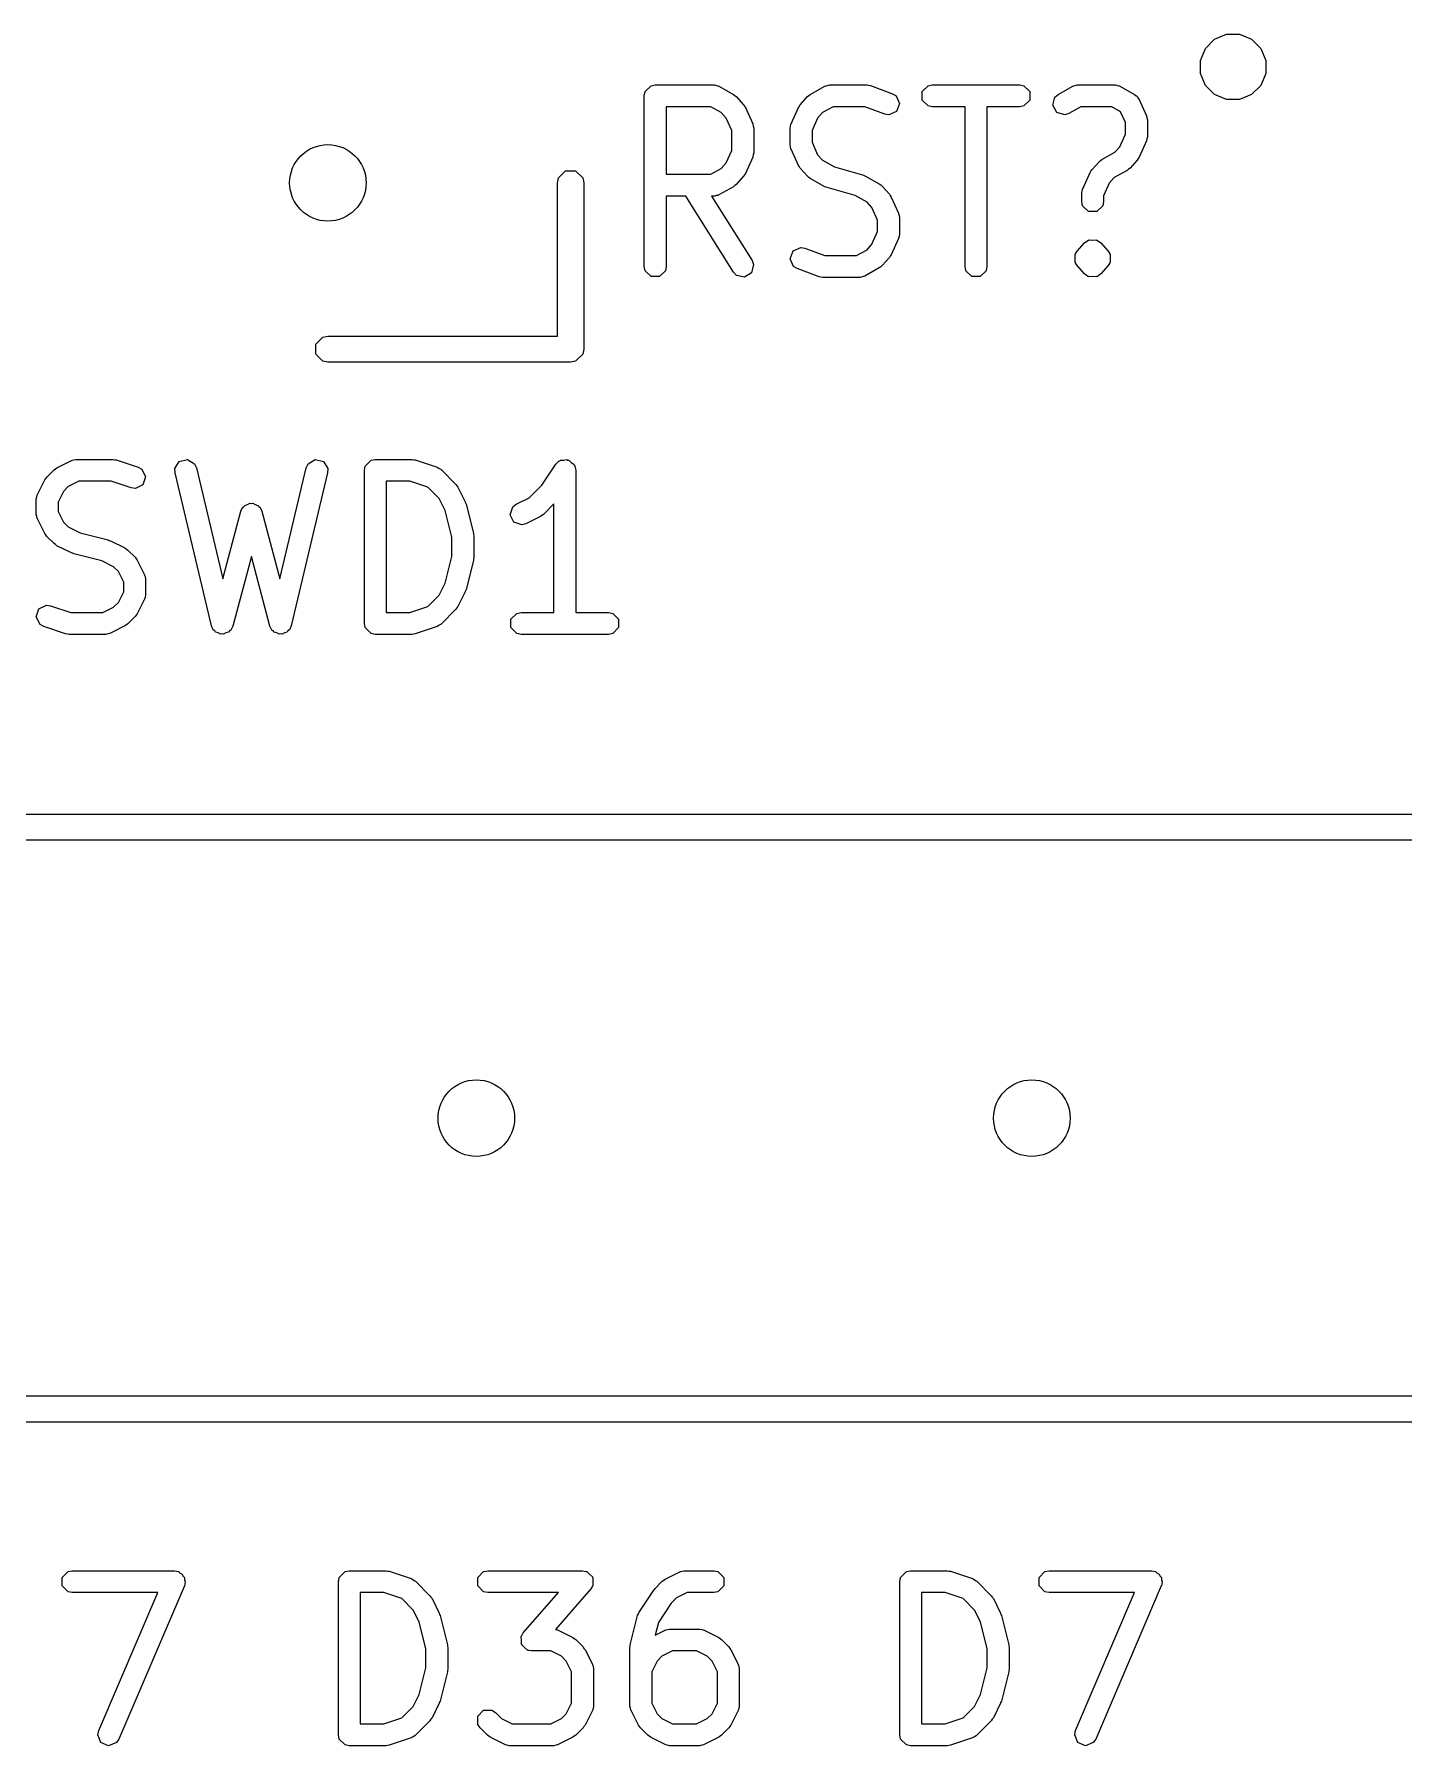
# Model space of a CAD drawing. Extents: x 2.09 to 4.49, y -4.78 to -2.96.
# Drawn here: x 3.9866 to 4.2331, y -4.7783 to -4.4703 of the extents above; entities that cross this region are included whole.
import ezdxf

# ---------------------------------------------------------------- set-up
doc = ezdxf.new("R2010")
doc.units = 0
doc.header["$MEASUREMENT"] = 0
doc.layers.add('BLACK', color=7, linetype='CONTINUOUS')

msp = doc.modelspace()

# ---------------------------------------------------------------- linework, layer by layer
at = {"layer": 'BLACK', "linetype": 'CONTINUOUS'}
for p, q in [((4.19737, -4.47285), (4.19902, -4.47119)), ((4.19902, -4.47119), (4.20119, -4.4703)), ((4.20119, -4.4703), (4.20353, -4.4703)), ((4.20353, -4.4703), (4.20569, -4.47119)), ((4.20569, -4.47119), (4.20735, -4.47285)), ((4.19647, -4.47501), (4.19737, -4.47285)), ((4.19647, -4.47735), (4.19647, -4.47501)), ((4.20735, -4.47285), (4.20824, -4.47501)), ((4.20824, -4.47501), (4.20824, -4.47735)), ((4.19737, -4.47951), (4.19647, -4.47735)), ((4.20824, -4.47735), (4.20735, -4.47951)), ((4.09638, -4.48138), (4.09653, -4.48063)), ((4.09653, -4.48063), (4.0976, -4.47956)), ((4.0976, -4.47956), (4.09835, -4.47941)), ((4.09835, -4.47941), (4.10885, -4.47941)), ((4.10885, -4.47941), (4.10901, -4.47945)), ((4.10901, -4.47945), (4.10908, -4.47943)), ((4.10908, -4.47943), (4.10934, -4.47951)), ((4.10934, -4.47951), (4.1096, -4.47956)), ((4.1096, -4.47956), (4.10965, -4.47961)), ((4.10965, -4.47961), (4.10981, -4.47966)), ((4.10981, -4.47966), (4.11243, -4.48113)), ((4.11243, -4.48113), (4.11268, -4.48134)), ((4.11268, -4.48134), (4.11294, -4.48153)), ((4.12576, -4.48153), (4.12602, -4.48134)), ((4.12602, -4.48134), (4.12626, -4.48113)), ((4.12626, -4.48113), (4.12889, -4.47966)), ((4.12889, -4.47966), (4.12905, -4.47961)), ((4.12905, -4.47961), (4.12909, -4.47956)), ((4.12909, -4.47956), (4.12936, -4.47951)), ((4.12936, -4.47951), (4.12962, -4.47943)), ((4.12962, -4.47943), (4.12969, -4.47945)), ((4.12969, -4.47945), (4.12985, -4.47941)), ((4.12985, -4.47941), (4.13641, -4.47941)), ((4.13641, -4.47941), (4.13675, -4.47948)), ((4.13675, -4.47948), (4.13709, -4.47954)), ((4.13709, -4.47954), (4.14103, -4.481)), ((4.14103, -4.481), (4.14169, -4.4814)), ((4.1464, -4.48063), (4.14747, -4.47956)), ((4.1464, -4.48214), (4.1464, -4.48063)), ((4.14747, -4.47956), (4.14822, -4.47941)), ((4.14822, -4.47941), (4.16397, -4.47941)), ((4.16397, -4.47941), (4.16472, -4.47956)), ((4.16472, -4.47956), (4.16579, -4.48063)), ((4.16579, -4.48063), (4.16579, -4.48214)), ((4.1703, -4.48162), (4.17088, -4.48113)), ((4.17088, -4.48113), (4.17351, -4.47966)), ((4.17351, -4.47966), (4.17366, -4.47961)), ((4.17366, -4.47961), (4.17371, -4.47956)), ((4.17371, -4.47956), (4.17398, -4.47951)), ((4.17398, -4.47951), (4.17424, -4.47943)), ((4.17424, -4.47943), (4.17431, -4.47945)), ((4.17431, -4.47945), (4.17447, -4.47941)), ((4.17447, -4.47941), (4.18103, -4.47941)), ((4.18103, -4.47941), (4.18119, -4.47945)), ((4.18119, -4.47945), (4.18126, -4.47943)), ((4.18126, -4.47943), (4.18151, -4.47951)), ((4.18151, -4.47951), (4.18178, -4.47956)), ((4.18178, -4.47956), (4.18183, -4.47961)), ((4.18183, -4.47961), (4.18199, -4.47966)), ((4.18199, -4.47966), (4.18461, -4.48113)), ((4.18461, -4.48113), (4.18491, -4.48138)), ((4.19902, -4.48117), (4.19737, -4.47951)), ((4.20119, -4.48207), (4.19902, -4.48117)), ((4.20569, -4.48117), (4.20353, -4.48207)), ((4.20735, -4.47951), (4.20569, -4.48117)), ((4.09638, -4.51209), (4.09638, -4.48138)), ((4.10834, -4.48335), (4.10032, -4.48335)), ((4.10032, -4.48335), (4.10032, -4.4955)), ((4.11023, -4.48441), (4.10834, -4.48335)), ((4.11112, -4.48539), (4.11023, -4.48441)), ((4.11294, -4.48153), (4.11425, -4.48299)), ((4.11425, -4.48299), (4.11441, -4.48325)), ((4.11441, -4.48325), (4.11458, -4.4835)), ((4.11458, -4.4835), (4.1159, -4.48643)), ((4.1228, -4.48643), (4.12411, -4.4835)), ((4.12411, -4.4835), (4.12429, -4.48325)), ((4.12429, -4.48325), (4.12445, -4.48299)), ((4.12445, -4.48299), (4.12576, -4.48153)), ((4.12847, -4.48441), (4.12758, -4.48539)), ((4.13036, -4.48335), (4.12847, -4.48441)), ((4.13606, -4.48335), (4.13036, -4.48335)), ((4.13966, -4.48469), (4.13606, -4.48335)), ((4.14179, -4.48419), (4.14042, -4.48481)), ((4.14169, -4.4814), (4.14231, -4.48277)), ((4.14231, -4.48277), (4.14179, -4.48419)), ((4.14747, -4.4832), (4.1464, -4.48214)), ((4.14822, -4.48335), (4.14747, -4.4832)), ((4.15413, -4.48335), (4.14822, -4.48335)), ((4.15413, -4.51209), (4.15413, -4.48335)), ((4.16397, -4.48335), (4.15806, -4.48335)), ((4.15806, -4.48335), (4.15806, -4.51209)), ((4.16472, -4.4832), (4.16397, -4.48335)), ((4.16579, -4.48214), (4.16472, -4.4832)), ((4.16989, -4.48307), (4.1703, -4.48162)), ((4.17062, -4.48439), (4.16989, -4.48307)), ((4.17207, -4.4848), (4.17062, -4.48439)), ((4.17498, -4.48335), (4.1728, -4.48457)), ((4.18052, -4.48335), (4.17498, -4.48335)), ((4.18212, -4.48425), (4.18052, -4.48335)), ((4.183, -4.48619), (4.18212, -4.48425)), ((4.18491, -4.48138), (4.185, -4.48141)), ((4.185, -4.48141), (4.18509, -4.48153)), ((4.18509, -4.48153), (4.1852, -4.48162)), ((4.1852, -4.48162), (4.18523, -4.48172)), ((4.18523, -4.48172), (4.18545, -4.48204)), ((4.18545, -4.48204), (4.18676, -4.48496)), ((4.20353, -4.48207), (4.20119, -4.48207)), ((4.11213, -4.48765), (4.11112, -4.48539)), ((4.1159, -4.48643), (4.1159, -4.48647)), ((4.1159, -4.48647), (4.11592, -4.48648)), ((4.11592, -4.48648), (4.11599, -4.48683)), ((4.11599, -4.48683), (4.11607, -4.48718)), ((4.11607, -4.48718), (4.11606, -4.48719)), ((4.11606, -4.48719), (4.11607, -4.48723)), ((4.11607, -4.48723), (4.11607, -4.49162)), ((4.12263, -4.48718), (4.12271, -4.48683)), ((4.12264, -4.48719), (4.12263, -4.48718)), ((4.12263, -4.48723), (4.12264, -4.48719)), ((4.12263, -4.49016), (4.12263, -4.48723)), ((4.12271, -4.48683), (4.12278, -4.48648)), ((4.12278, -4.48648), (4.12279, -4.48647)), ((4.12279, -4.48647), (4.1228, -4.48643)), ((4.12758, -4.48539), (4.12657, -4.48765)), ((4.14042, -4.48481), (4.13966, -4.48469)), ((4.1728, -4.48457), (4.17207, -4.4848)), ((4.183, -4.48827), (4.183, -4.48619)), ((4.18676, -4.48496), (4.18677, -4.485)), ((4.18677, -4.485), (4.18678, -4.48502)), ((4.18678, -4.48502), (4.18685, -4.48537)), ((4.18685, -4.48537), (4.18693, -4.48571)), ((4.18693, -4.48571), (4.18693, -4.48573)), ((4.18693, -4.48573), (4.18693, -4.48577)), ((4.18693, -4.48577), (4.18693, -4.48869)), ((4.11213, -4.4912), (4.11213, -4.48765)), ((4.12264, -4.4902), (4.12263, -4.49016)), ((4.12263, -4.49021), (4.12264, -4.4902)), ((4.12271, -4.49056), (4.12263, -4.49021)), ((4.12278, -4.49091), (4.12271, -4.49056)), ((4.12657, -4.48765), (4.12657, -4.48974)), ((4.12657, -4.48974), (4.12758, -4.492)), ((4.1811, -4.49152), (4.18198, -4.49053)), ((4.18198, -4.49053), (4.183, -4.48827)), ((4.18676, -4.4895), (4.18545, -4.49243)), ((4.18677, -4.48946), (4.18676, -4.4895)), ((4.18678, -4.48945), (4.18677, -4.48946)), ((4.18685, -4.4891), (4.18678, -4.48945)), ((4.18693, -4.48875), (4.18685, -4.4891)), ((4.18693, -4.48869), (4.18693, -4.48873)), ((4.18693, -4.48873), (4.18693, -4.48875)), ((4.11023, -4.49445), (4.11112, -4.49346)), ((4.11112, -4.49346), (4.11213, -4.4912)), ((4.1159, -4.49243), (4.11458, -4.49535)), ((4.11592, -4.49237), (4.1159, -4.49239)), ((4.1159, -4.49239), (4.1159, -4.49243)), ((4.11599, -4.49202), (4.11592, -4.49237)), ((4.11607, -4.49168), (4.11599, -4.49202)), ((4.11607, -4.49162), (4.11606, -4.49166)), ((4.11606, -4.49166), (4.11607, -4.49168)), ((4.12279, -4.49092), (4.12278, -4.49091)), ((4.1228, -4.49096), (4.12279, -4.49092)), ((4.12411, -4.49389), (4.1228, -4.49096)), ((4.12758, -4.492), (4.12847, -4.49298)), ((4.12847, -4.49298), (4.1306, -4.49417)), ((4.17694, -4.49469), (4.17825, -4.49323)), ((4.17825, -4.49323), (4.17851, -4.49303)), ((4.17851, -4.49303), (4.17876, -4.49282)), ((4.17876, -4.49282), (4.1811, -4.49152)), ((4.18512, -4.49293), (4.18381, -4.4944)), ((4.18527, -4.49267), (4.18512, -4.49293)), ((4.18545, -4.49243), (4.18527, -4.49267)), ((4.08075, -4.49705), (4.08093, -4.49614)), ((4.08093, -4.49614), (4.08221, -4.49486)), ((4.08221, -4.49486), (4.08402, -4.49486)), ((4.08402, -4.49486), (4.0853, -4.49614)), ((4.0853, -4.49614), (4.08548, -4.49705)), ((4.10032, -4.4955), (4.10834, -4.4955)), ((4.10834, -4.4955), (4.11023, -4.49445)), ((4.11425, -4.49586), (4.11294, -4.49732)), ((4.11441, -4.4956), (4.11425, -4.49586)), ((4.11458, -4.49535), (4.11441, -4.4956)), ((4.12429, -4.49414), (4.12411, -4.49389)), ((4.12445, -4.4944), (4.12429, -4.49414)), ((4.12576, -4.49586), (4.12445, -4.4944)), ((4.12602, -4.49605), (4.12576, -4.49586)), ((4.12626, -4.49626), (4.12602, -4.49605)), ((4.12889, -4.49773), (4.12626, -4.49626)), ((4.1306, -4.49417), (4.13563, -4.49557)), ((4.13563, -4.49557), (4.13583, -4.49568)), ((4.13583, -4.49568), (4.13605, -4.49575)), ((4.13605, -4.49575), (4.13868, -4.49721)), ((4.1753, -4.49813), (4.17661, -4.4952)), ((4.17661, -4.4952), (4.17678, -4.49495)), ((4.17678, -4.49495), (4.17694, -4.49469)), ((4.18096, -4.4961), (4.18007, -4.49709)), ((4.1833, -4.4948), (4.18096, -4.4961)), ((4.18355, -4.49459), (4.1833, -4.4948)), ((4.18381, -4.4944), (4.18355, -4.49459)), ((4.08075, -4.52461), (4.08075, -4.49705)), ((4.08548, -4.49705), (4.08548, -4.52697)), ((4.10383, -4.49944), (4.10032, -4.49944)), ((4.10032, -4.49944), (4.10032, -4.51209)), ((4.11243, -4.51314), (4.10383, -4.49944)), ((4.10885, -4.49944), (4.10847, -4.49944)), ((4.10847, -4.49944), (4.11577, -4.51104)), ((4.10901, -4.49941), (4.10885, -4.49944)), ((4.10908, -4.49942), (4.10901, -4.49941)), ((4.10934, -4.49934), (4.10908, -4.49942)), ((4.1096, -4.49929), (4.10934, -4.49934)), ((4.10965, -4.49924), (4.1096, -4.49929)), ((4.10981, -4.49919), (4.10965, -4.49924)), ((4.11243, -4.49773), (4.10981, -4.49919)), ((4.11268, -4.49752), (4.11243, -4.49773)), ((4.11294, -4.49732), (4.11268, -4.49752)), ((4.12911, -4.4978), (4.12889, -4.49773)), ((4.12932, -4.4979), (4.12911, -4.4978)), ((4.13434, -4.4993), (4.12932, -4.4979)), ((4.13648, -4.50049), (4.13434, -4.4993)), ((4.13868, -4.49721), (4.13893, -4.49742)), ((4.13893, -4.49742), (4.13919, -4.49762)), ((4.13919, -4.49762), (4.1405, -4.49908)), ((4.1405, -4.49908), (4.14065, -4.49934)), ((4.14065, -4.49934), (4.14083, -4.49959)), ((4.14083, -4.49959), (4.14214, -4.50251)), ((4.17512, -4.49887), (4.1752, -4.49853)), ((4.17513, -4.49889), (4.17512, -4.49887)), ((4.17512, -4.49893), (4.17513, -4.49889)), ((4.17512, -4.50039), (4.17512, -4.49893)), ((4.1752, -4.49853), (4.17527, -4.49818)), ((4.17527, -4.49818), (4.17529, -4.49816)), ((4.17529, -4.49816), (4.1753, -4.49813)), ((4.18007, -4.49709), (4.17906, -4.49935)), ((4.17906, -4.49935), (4.17906, -4.50039)), ((4.13736, -4.50148), (4.13648, -4.50049)), ((4.13838, -4.50374), (4.13736, -4.50148)), ((4.14214, -4.50251), (4.14215, -4.50255)), ((4.14215, -4.50255), (4.14216, -4.50256)), ((4.14216, -4.50256), (4.14223, -4.50291)), ((4.17527, -4.50115), (4.17512, -4.50039)), ((4.17634, -4.50221), (4.17527, -4.50115)), ((4.17784, -4.50221), (4.17634, -4.50221)), ((4.17891, -4.50115), (4.17784, -4.50221)), ((4.17906, -4.50039), (4.17891, -4.50115)), ((4.13736, -4.50808), (4.13838, -4.50582)), ((4.13838, -4.50582), (4.13838, -4.50374)), ((4.14223, -4.50291), (4.14231, -4.50326)), ((4.14231, -4.50326), (4.14231, -4.50328)), ((4.14231, -4.50328), (4.14231, -4.50332)), ((4.14231, -4.50332), (4.14231, -4.50624)), ((4.12316, -4.50929), (4.12453, -4.50866)), ((4.12453, -4.50866), (4.12528, -4.50878)), ((4.12528, -4.50878), (4.12889, -4.51012)), ((4.13648, -4.50907), (4.13736, -4.50808)), ((4.14214, -4.50705), (4.14083, -4.50997)), ((4.14215, -4.50701), (4.14214, -4.50705)), ((4.14216, -4.507), (4.14215, -4.50701)), ((4.14223, -4.50665), (4.14216, -4.507)), ((4.14231, -4.5063), (4.14223, -4.50665)), ((4.14231, -4.50624), (4.14231, -4.50628)), ((4.14231, -4.50628), (4.14231, -4.5063)), ((4.17431, -4.50931), (4.17563, -4.50785)), ((4.17563, -4.50785), (4.17624, -4.50739)), ((4.17624, -4.50739), (4.1763, -4.50739)), ((4.1763, -4.50739), (4.17634, -4.50735)), ((4.17634, -4.50735), (4.1764, -4.50735)), ((4.1764, -4.50735), (4.17644, -4.50731)), ((4.17644, -4.50731), (4.17709, -4.50735)), ((4.17709, -4.50735), (4.17775, -4.50731)), ((4.17775, -4.50731), (4.17779, -4.50735)), ((4.17779, -4.50735), (4.17784, -4.50735)), ((4.17784, -4.50735), (4.17789, -4.50739)), ((4.17789, -4.50739), (4.17794, -4.50739)), ((4.17794, -4.50739), (4.17856, -4.50785)), ((4.17856, -4.50785), (4.17987, -4.50931)), ((4.09653, -4.51285), (4.09638, -4.51209)), ((4.10032, -4.51209), (4.10017, -4.51285)), ((4.11604, -4.51176), (4.1157, -4.51323)), ((4.11577, -4.51104), (4.11604, -4.51176)), ((4.12263, -4.5107), (4.12316, -4.50929)), ((4.12326, -4.51207), (4.12263, -4.5107)), ((4.12391, -4.51248), (4.12326, -4.51207)), ((4.12889, -4.51012), (4.13459, -4.51012)), ((4.13459, -4.51012), (4.13648, -4.50907)), ((4.13893, -4.51214), (4.13868, -4.51235)), ((4.13919, -4.51194), (4.13893, -4.51214)), ((4.1405, -4.51048), (4.13919, -4.51194)), ((4.14065, -4.51022), (4.1405, -4.51048)), ((4.14083, -4.50997), (4.14065, -4.51022)), ((4.15428, -4.51285), (4.15413, -4.51209)), ((4.15806, -4.51209), (4.15791, -4.51285)), ((4.17392, -4.50998), (4.174, -4.50984)), ((4.17396, -4.51063), (4.17392, -4.50998)), ((4.17392, -4.51128), (4.17396, -4.51063)), ((4.174, -4.51141), (4.17392, -4.51128)), ((4.174, -4.50978), (4.17408, -4.50971)), ((4.174, -4.50984), (4.174, -4.50978)), ((4.174, -4.51148), (4.174, -4.51141)), ((4.17408, -4.51155), (4.174, -4.51148)), ((4.17408, -4.50971), (4.17431, -4.50931)), ((4.17431, -4.51194), (4.17408, -4.51155)), ((4.17563, -4.51341), (4.17431, -4.51194)), ((4.17987, -4.51194), (4.17856, -4.51341)), ((4.17987, -4.50931), (4.1801, -4.50971)), ((4.1801, -4.51155), (4.17987, -4.51194)), ((4.1801, -4.50971), (4.18018, -4.50978)), ((4.18018, -4.51148), (4.1801, -4.51155)), ((4.18018, -4.50978), (4.18018, -4.50984)), ((4.18018, -4.50984), (4.18026, -4.50998)), ((4.18026, -4.51128), (4.18018, -4.51141)), ((4.18018, -4.51141), (4.18018, -4.51148)), ((4.18026, -4.50998), (4.18023, -4.51063)), ((4.18023, -4.51063), (4.18026, -4.51128)), ((4.0976, -4.51391), (4.09653, -4.51285)), ((4.0991, -4.51391), (4.0976, -4.51391)), ((4.10017, -4.51285), (4.0991, -4.51391)), ((4.11296, -4.5137), (4.11243, -4.51314)), ((4.11443, -4.51403), (4.11296, -4.5137)), ((4.1157, -4.51323), (4.11443, -4.51403)), ((4.12785, -4.51394), (4.12391, -4.51248)), ((4.12819, -4.51399), (4.12785, -4.51394)), ((4.12854, -4.51406), (4.12819, -4.51399)), ((4.1351, -4.51406), (4.12854, -4.51406)), ((4.13526, -4.51403), (4.1351, -4.51406)), ((4.13532, -4.51405), (4.13526, -4.51403)), ((4.13558, -4.51396), (4.13532, -4.51405)), ((4.13585, -4.51391), (4.13558, -4.51396)), ((4.1359, -4.51386), (4.13585, -4.51391)), ((4.13605, -4.51381), (4.1359, -4.51386)), ((4.13868, -4.51235), (4.13605, -4.51381)), ((4.15534, -4.51391), (4.15428, -4.51285)), ((4.15685, -4.51391), (4.15534, -4.51391)), ((4.15791, -4.51285), (4.15685, -4.51391)), ((4.17624, -4.51387), (4.17563, -4.51341)), ((4.1763, -4.51387), (4.17624, -4.51387)), ((4.17634, -4.51391), (4.1763, -4.51387)), ((4.1764, -4.51391), (4.17634, -4.51391)), ((4.17644, -4.51395), (4.1764, -4.51391)), ((4.17709, -4.51391), (4.17644, -4.51395)), ((4.17775, -4.51395), (4.17709, -4.51391)), ((4.17779, -4.51391), (4.17775, -4.51395)), ((4.17784, -4.51391), (4.17779, -4.51391)), ((4.17789, -4.51387), (4.17784, -4.51391)), ((4.17794, -4.51387), (4.17789, -4.51387)), ((4.17856, -4.51341), (4.17794, -4.51387)), ((4.03723, -4.52606), (4.03851, -4.52479)), ((4.03723, -4.52787), (4.03723, -4.52606)), ((4.03851, -4.52479), (4.03942, -4.52461)), ((4.03942, -4.52461), (4.08075, -4.52461)), ((4.08548, -4.52697), (4.0853, -4.52787)), ((4.03851, -4.52915), (4.03723, -4.52787)), ((4.03942, -4.52933), (4.03851, -4.52915)), ((4.08312, -4.52933), (4.03942, -4.52933)), ((4.08402, -4.52915), (4.08312, -4.52933)), ((4.0853, -4.52787), (4.08402, -4.52915)), ((3.98881, -4.55), (3.99012, -4.54869)), ((3.99012, -4.54869), (3.99039, -4.54851)), ((3.99039, -4.54851), (3.99064, -4.54832)), ((3.99064, -4.54832), (3.99326, -4.547)), ((3.99326, -4.547), (3.99336, -4.54698)), ((3.99336, -4.54698), (3.99339, -4.54695)), ((3.99339, -4.54695), (3.9937, -4.54688)), ((3.9937, -4.54688), (3.994, -4.5468)), ((3.994, -4.5468), (3.99404, -4.54682)), ((3.99404, -4.54682), (3.99414, -4.5468)), ((3.99414, -4.5468), (4.0007, -4.5468)), ((4.0007, -4.5468), (4.00101, -4.54686)), ((4.00101, -4.54686), (4.00132, -4.5469)), ((4.00132, -4.5469), (4.00526, -4.54821)), ((4.00526, -4.54821), (4.00593, -4.54859)), ((4.00593, -4.54859), (4.0066, -4.54994)), ((4.01188, -4.54845), (4.01267, -4.54717)), ((4.01191, -4.54922), (4.01188, -4.54845)), ((4.01267, -4.54717), (4.01414, -4.54682)), ((4.01414, -4.54682), (4.01542, -4.54761)), ((4.01542, -4.54761), (4.01574, -4.54831)), ((4.01574, -4.54831), (4.0205, -4.56828)), ((4.03078, -4.56828), (4.03553, -4.54831)), ((4.03553, -4.54831), (4.03585, -4.54761)), ((4.03585, -4.54761), (4.03714, -4.54682)), ((4.03714, -4.54682), (4.0386, -4.54717)), ((4.0386, -4.54717), (4.03939, -4.54845)), ((4.03939, -4.54845), (4.03936, -4.54922)), ((4.04598, -4.54877), (4.04613, -4.54801)), ((4.04598, -4.57632), (4.04598, -4.54877)), ((4.04613, -4.54801), (4.04719, -4.54695)), ((4.04719, -4.54695), (4.04795, -4.5468)), ((4.04795, -4.5468), (4.05451, -4.5468)), ((4.05451, -4.5468), (4.05482, -4.54686)), ((4.05482, -4.54686), (4.05513, -4.5469)), ((4.05513, -4.5469), (4.05907, -4.54821)), ((4.05907, -4.54821), (4.05915, -4.54826)), ((4.05915, -4.54826), (4.0592, -4.54826)), ((4.0592, -4.54826), (4.05946, -4.54843)), ((4.05946, -4.54843), (4.05973, -4.54859)), ((4.05973, -4.54859), (4.05975, -4.54863)), ((4.05975, -4.54863), (4.05984, -4.54869)), ((4.05984, -4.54869), (4.06246, -4.55131)), ((4.07791, -4.55145), (4.08043, -4.54767)), ((4.08043, -4.54767), (4.08097, -4.54713)), ((4.08097, -4.54713), (4.08117, -4.54709)), ((4.08117, -4.54709), (4.08131, -4.54695)), ((4.08131, -4.54695), (4.08189, -4.54695)), ((4.08189, -4.54695), (4.08245, -4.54683)), ((4.08245, -4.54683), (4.08262, -4.54695)), ((4.08262, -4.54695), (4.08282, -4.54695)), ((4.08282, -4.54695), (4.08323, -4.54735)), ((4.08323, -4.54735), (4.0837, -4.54767)), ((4.0837, -4.54767), (4.08374, -4.54787)), ((4.08374, -4.54787), (4.08389, -4.54801)), ((4.08389, -4.54801), (4.08404, -4.54877)), ((4.08404, -4.54877), (4.08404, -4.57436)), ((3.98713, -4.55313), (3.98844, -4.55051)), ((3.98844, -4.55051), (3.98864, -4.55026)), ((3.98864, -4.55026), (3.98881, -4.55)), ((3.99268, -4.5517), (3.99182, -4.55256)), ((3.99461, -4.55073), (3.99268, -4.5517)), ((4.00038, -4.55073), (3.99461, -4.55073)), ((4.00402, -4.55194), (4.00038, -4.55073)), ((4.00478, -4.55204), (4.00402, -4.55194)), ((4.00613, -4.55137), (4.00478, -4.55204)), ((4.0066, -4.54994), (4.00613, -4.55137)), ((4.01847, -4.57678), (4.01191, -4.54922)), ((4.03936, -4.54922), (4.0328, -4.57678)), ((4.05419, -4.55073), (4.04991, -4.55073)), ((4.04991, -4.55073), (4.04991, -4.57436)), ((4.05738, -4.5518), (4.05419, -4.55073)), ((4.05945, -4.55387), (4.05738, -4.5518)), ((4.06246, -4.55131), (4.06264, -4.55157)), ((4.06264, -4.55157), (4.06283, -4.55182)), ((4.06283, -4.55182), (4.06414, -4.55445)), ((4.07565, -4.55371), (4.07791, -4.55145)), ((3.98692, -4.55401), (3.98694, -4.55392)), ((3.98692, -4.55664), (3.98692, -4.55401)), ((3.98693, -4.55387), (3.98701, -4.55357)), ((3.98694, -4.55392), (3.98693, -4.55387)), ((3.98701, -4.55357), (3.98707, -4.55326)), ((3.98707, -4.55326), (3.9871, -4.55323)), ((3.9871, -4.55323), (3.98713, -4.55313)), ((3.99182, -4.55256), (3.99086, -4.55448)), ((3.99086, -4.55448), (3.99086, -4.55617)), ((4.02431, -4.55531), (4.02444, -4.55508)), ((4.02444, -4.55508), (4.02493, -4.55494)), ((4.02493, -4.55494), (4.02538, -4.55469)), ((4.02538, -4.55469), (4.02564, -4.55476)), ((4.02564, -4.55476), (4.0259, -4.55469)), ((4.0259, -4.55469), (4.02634, -4.55494)), ((4.02634, -4.55494), (4.02683, -4.55508)), ((4.02683, -4.55508), (4.02697, -4.55531)), ((4.06052, -4.55601), (4.05945, -4.55387)), ((4.06414, -4.55445), (4.0642, -4.55465)), ((4.0642, -4.55465), (4.06429, -4.55485)), ((4.06429, -4.55485), (4.0656, -4.5601)), ((4.07271, -4.55535), (4.07331, -4.55488)), ((4.07331, -4.55488), (4.07565, -4.55371)), ((4.0801, -4.55483), (4.07821, -4.55672)), ((4.0801, -4.57436), (4.0801, -4.55483)), ((3.98694, -4.55674), (3.98692, -4.55664)), ((3.98693, -4.55678), (3.98694, -4.55674)), ((3.98701, -4.55708), (3.98693, -4.55678)), ((3.98707, -4.55739), (3.98701, -4.55708)), ((3.9871, -4.55742), (3.98707, -4.55739)), ((3.98713, -4.55752), (3.9871, -4.55742)), ((3.98844, -4.56014), (3.98713, -4.55752)), ((3.99086, -4.55617), (3.99182, -4.5581)), ((3.99182, -4.5581), (3.99268, -4.55896)), ((4.0205, -4.56828), (4.02373, -4.55613)), ((4.02373, -4.55613), (4.02407, -4.55544)), ((4.02407, -4.55544), (4.02431, -4.55531)), ((4.02697, -4.55531), (4.0272, -4.55544)), ((4.0272, -4.55544), (4.02754, -4.55613)), ((4.02754, -4.55613), (4.03078, -4.56828)), ((4.06173, -4.56082), (4.06052, -4.55601)), ((4.07223, -4.55678), (4.07271, -4.55535)), ((4.0729, -4.55813), (4.07223, -4.55678)), ((4.07433, -4.5586), (4.0729, -4.55813)), ((4.0777, -4.55709), (4.07507, -4.5584)), ((4.07795, -4.55689), (4.0777, -4.55709)), ((4.07821, -4.55672), (4.07795, -4.55689)), ((3.98864, -4.56039), (3.98844, -4.56014)), ((3.98881, -4.56066), (3.98864, -4.56039)), ((3.99012, -4.56197), (3.98881, -4.56066)), ((3.99268, -4.55896), (3.99483, -4.56003)), ((3.99483, -4.56003), (3.99987, -4.56129)), ((3.99987, -4.56129), (4.00006, -4.56138)), ((4.00006, -4.56138), (4.00027, -4.56144)), ((4.06173, -4.56427), (4.06173, -4.56082)), ((4.0656, -4.5601), (4.06562, -4.56034)), ((4.06562, -4.56034), (4.06566, -4.56058)), ((4.06566, -4.56058), (4.06566, -4.56451)), ((4.07507, -4.5584), (4.07433, -4.5586)), ((3.99039, -4.56214), (3.99012, -4.56197)), ((3.99064, -4.56234), (3.99039, -4.56214)), ((3.99326, -4.56365), (3.99064, -4.56234)), ((3.99347, -4.56371), (3.99326, -4.56365)), ((3.99366, -4.5638), (3.99347, -4.56371)), ((3.9987, -4.56506), (3.99366, -4.5638)), ((4.00027, -4.56144), (4.00289, -4.56275)), ((4.00289, -4.56275), (4.00314, -4.56295)), ((4.00314, -4.56295), (4.00341, -4.56312)), ((4.00341, -4.56312), (4.00472, -4.56443)), ((4.00472, -4.56443), (4.00489, -4.5647)), ((4.02564, -4.56428), (4.02229, -4.57683)), ((4.02898, -4.57683), (4.02564, -4.56428)), ((4.06052, -4.56908), (4.06173, -4.56427)), ((4.00085, -4.56613), (3.9987, -4.56506)), ((4.00171, -4.56699), (4.00085, -4.56613)), ((4.00267, -4.56891), (4.00171, -4.56699)), ((4.00489, -4.5647), (4.00509, -4.56495)), ((4.00509, -4.56495), (4.0064, -4.56757)), ((4.0064, -4.56757), (4.00643, -4.56766)), ((4.0656, -4.56499), (4.06429, -4.57024)), ((4.06562, -4.56475), (4.0656, -4.56499)), ((4.06566, -4.56451), (4.06562, -4.56475)), ((4.00171, -4.57253), (4.00267, -4.57061)), ((4.00267, -4.57061), (4.00267, -4.56891)), ((4.00643, -4.56766), (4.00646, -4.5677)), ((4.00646, -4.5677), (4.00652, -4.56801)), ((4.00652, -4.56801), (4.0066, -4.56831)), ((4.0066, -4.56831), (4.00659, -4.56835)), ((4.00659, -4.56835), (4.00661, -4.56845)), ((4.00661, -4.56845), (4.00661, -4.57107)), ((4.05945, -4.57122), (4.06052, -4.56908)), ((4.06414, -4.57064), (4.06283, -4.57327)), ((4.0642, -4.57043), (4.06414, -4.57064)), ((4.06429, -4.57024), (4.0642, -4.57043)), ((3.98693, -4.57515), (3.9874, -4.57372)), ((3.9874, -4.57372), (3.98875, -4.57305)), ((3.98875, -4.57305), (3.98951, -4.57314)), ((3.98951, -4.57314), (3.99315, -4.57436)), ((3.99893, -4.57436), (4.00085, -4.57339)), ((4.00085, -4.57339), (4.00171, -4.57253)), ((4.0064, -4.57196), (4.00509, -4.57458)), ((4.00643, -4.57186), (4.0064, -4.57196)), ((4.00646, -4.57183), (4.00643, -4.57186)), ((4.00652, -4.57152), (4.00646, -4.57183)), ((4.0066, -4.57121), (4.00652, -4.57152)), ((4.00661, -4.57107), (4.00659, -4.57117)), ((4.00659, -4.57117), (4.0066, -4.57121)), ((4.05419, -4.57436), (4.05738, -4.57329)), ((4.05738, -4.57329), (4.05945, -4.57122)), ((4.06264, -4.57352), (4.06246, -4.57378)), ((4.06283, -4.57327), (4.06264, -4.57352)), ((3.9876, -4.5765), (3.98693, -4.57515)), ((3.98827, -4.57688), (3.9876, -4.5765)), ((3.99315, -4.57436), (3.99893, -4.57436)), ((4.00289, -4.57677), (4.00027, -4.57808)), ((4.00314, -4.57658), (4.00289, -4.57677)), ((4.00341, -4.5764), (4.00314, -4.57658)), ((4.00472, -4.57509), (4.00341, -4.5764)), ((4.00489, -4.57483), (4.00472, -4.57509)), ((4.00509, -4.57458), (4.00489, -4.57483)), ((4.01879, -4.57748), (4.01847, -4.57678)), ((4.0328, -4.57678), (4.03248, -4.57748)), ((4.04613, -4.57708), (4.04598, -4.57632)), ((4.04991, -4.57436), (4.05419, -4.57436)), ((4.05946, -4.57666), (4.0592, -4.57683)), ((4.05973, -4.5765), (4.05946, -4.57666)), ((4.05975, -4.57646), (4.05973, -4.5765)), ((4.05984, -4.5764), (4.05975, -4.57646)), ((4.06246, -4.57378), (4.05984, -4.5764)), ((4.07237, -4.57557), (4.07344, -4.57451)), ((4.07237, -4.57708), (4.07237, -4.57557)), ((4.07344, -4.57451), (4.07419, -4.57436)), ((4.07419, -4.57436), (4.0801, -4.57436)), ((4.08404, -4.57436), (4.08994, -4.57436)), ((4.08994, -4.57436), (4.09069, -4.57451)), ((4.09069, -4.57451), (4.09176, -4.57557)), ((4.09176, -4.57557), (4.09176, -4.57708)), ((3.99221, -4.57819), (3.98827, -4.57688)), ((3.99252, -4.57823), (3.99221, -4.57819)), ((3.99283, -4.57829), (3.99252, -4.57823)), ((3.99939, -4.57829), (3.99283, -4.57829)), ((3.99949, -4.57827), (3.99939, -4.57829)), ((3.99953, -4.57829), (3.99949, -4.57827)), ((3.99983, -4.5782), (3.99953, -4.57829)), ((4.00014, -4.57814), (3.99983, -4.5782)), ((4.00017, -4.57811), (4.00014, -4.57814)), ((4.00027, -4.57808), (4.00017, -4.57811)), ((4.01904, -4.57763), (4.01879, -4.57748)), ((4.01919, -4.57789), (4.01904, -4.57763)), ((4.01966, -4.57801), (4.01919, -4.57789)), ((4.02008, -4.57827), (4.01966, -4.57801)), ((4.02036, -4.5782), (4.02008, -4.57827)), ((4.02065, -4.57828), (4.02036, -4.5782)), ((4.02107, -4.57803), (4.02065, -4.57828)), ((4.02154, -4.57792), (4.02107, -4.57803)), ((4.0217, -4.57767), (4.02154, -4.57792)), ((4.02195, -4.57752), (4.0217, -4.57767)), ((4.02229, -4.57683), (4.02195, -4.57752)), ((4.02932, -4.57752), (4.02898, -4.57683)), ((4.02958, -4.57767), (4.02932, -4.57752)), ((4.02973, -4.57792), (4.02958, -4.57767)), ((4.03021, -4.57803), (4.02973, -4.57792)), ((4.03063, -4.57828), (4.03021, -4.57803)), ((4.03091, -4.5782), (4.03063, -4.57828)), ((4.0312, -4.57827), (4.03091, -4.5782)), ((4.03161, -4.57801), (4.0312, -4.57827)), ((4.03208, -4.57789), (4.03161, -4.57801)), ((4.03223, -4.57763), (4.03208, -4.57789)), ((4.03248, -4.57748), (4.03223, -4.57763)), ((4.04719, -4.57814), (4.04613, -4.57708)), ((4.04795, -4.57829), (4.04719, -4.57814)), ((4.05451, -4.57829), (4.04795, -4.57829)), ((4.05482, -4.57823), (4.05451, -4.57829)), ((4.05513, -4.57819), (4.05482, -4.57823)), ((4.05907, -4.57688), (4.05513, -4.57819)), ((4.05915, -4.57683), (4.05907, -4.57688)), ((4.0592, -4.57683), (4.05915, -4.57683)), ((4.07344, -4.57814), (4.07237, -4.57708)), ((4.07419, -4.57829), (4.07344, -4.57814)), ((4.08994, -4.57829), (4.07419, -4.57829)), ((4.09069, -4.57814), (4.08994, -4.57829)), ((4.09176, -4.57708), (4.09069, -4.57814)), ((3.31378, -4.61063), (4.31614, -4.61063)), ((4.31378, -4.61535), (3.31614, -4.61535)), ((3.31614, -4.71535), (4.31378, -4.71535)), ((4.31614, -4.72008), (3.31378, -4.72008)), ((3.99159, -4.74801), (3.99265, -4.74695)), ((3.99159, -4.74952), (3.99159, -4.74801)), ((3.99265, -4.74695), (3.9934, -4.7468)), ((3.9934, -4.7468), (4.01178, -4.7468)), ((4.01178, -4.7468), (4.01179, -4.7468)), ((4.01179, -4.7468), (4.0118, -4.7468)), ((4.0118, -4.7468), (4.01182, -4.74681)), ((4.01182, -4.74681), (4.01253, -4.74695)), ((4.01253, -4.74695), (4.01281, -4.74723)), ((4.01281, -4.74723), (4.01319, -4.74739)), ((4.01319, -4.74739), (4.01333, -4.74774)), ((4.01333, -4.74774), (4.0136, -4.74801)), ((4.0136, -4.74801), (4.0136, -4.74841)), ((4.0136, -4.74841), (4.01374, -4.74879)), ((4.01374, -4.74879), (4.0136, -4.7495)), ((4.0413, -4.74877), (4.04145, -4.74801)), ((4.0413, -4.77632), (4.0413, -4.74877)), ((4.04145, -4.74801), (4.04252, -4.74695)), ((4.04252, -4.74695), (4.04327, -4.7468)), ((4.04327, -4.7468), (4.04983, -4.7468)), ((4.04983, -4.7468), (4.05014, -4.74686)), ((4.05014, -4.74686), (4.05046, -4.7469)), ((4.05046, -4.7469), (4.05439, -4.74821)), ((4.05439, -4.74821), (4.05448, -4.74826)), ((4.05448, -4.74826), (4.05452, -4.74826)), ((4.05452, -4.74826), (4.05479, -4.74843)), ((4.05479, -4.74843), (4.05506, -4.74859)), ((4.05506, -4.74859), (4.05508, -4.74863)), ((4.05508, -4.74863), (4.05516, -4.74869)), ((4.05516, -4.74869), (4.05779, -4.75131)), ((4.06639, -4.74801), (4.06745, -4.74695)), ((4.06639, -4.74952), (4.06639, -4.74801)), ((4.06745, -4.74695), (4.06821, -4.7468)), ((4.06821, -4.7468), (4.08527, -4.7468)), ((4.08527, -4.7468), (4.08582, -4.74691)), ((4.08582, -4.74691), (4.0859, -4.7469)), ((4.0859, -4.7469), (4.08593, -4.74693)), ((4.08593, -4.74693), (4.08602, -4.74695)), ((4.08602, -4.74695), (4.08651, -4.74744)), ((4.08651, -4.74744), (4.08703, -4.74789)), ((4.08703, -4.74789), (4.08704, -4.74796)), ((4.08704, -4.74796), (4.08709, -4.74801)), ((4.08709, -4.74801), (4.08709, -4.7487)), ((4.08709, -4.7487), (4.08713, -4.7494)), ((4.09831, -4.75), (4.09962, -4.74869)), ((4.09962, -4.74869), (4.09989, -4.74851)), ((4.09989, -4.74851), (4.10014, -4.74832)), ((4.10014, -4.74832), (4.10276, -4.747)), ((4.10276, -4.747), (4.10285, -4.74698)), ((4.10285, -4.74698), (4.10289, -4.74695)), ((4.10289, -4.74695), (4.1032, -4.74688)), ((4.1032, -4.74688), (4.1035, -4.7468)), ((4.1035, -4.7468), (4.10354, -4.74682)), ((4.10354, -4.74682), (4.10364, -4.7468)), ((4.10364, -4.7468), (4.10889, -4.7468)), ((4.10889, -4.7468), (4.10964, -4.74695)), ((4.10964, -4.74695), (4.11071, -4.74801)), ((4.11071, -4.74801), (4.11071, -4.74952)), ((4.14235, -4.74877), (4.1425, -4.74801)), ((4.14235, -4.77632), (4.14235, -4.74877)), ((4.1425, -4.74801), (4.14357, -4.74695)), ((4.14357, -4.74695), (4.14432, -4.7468)), ((4.14432, -4.7468), (4.15088, -4.7468)), ((4.15088, -4.7468), (4.15119, -4.74686)), ((4.15119, -4.74686), (4.15151, -4.7469)), ((4.15151, -4.7469), (4.15544, -4.74821)), ((4.15544, -4.74821), (4.15553, -4.74826)), ((4.15553, -4.74826), (4.15557, -4.74826)), ((4.15557, -4.74826), (4.15584, -4.74843)), ((4.15584, -4.74843), (4.15611, -4.74859)), ((4.15611, -4.74859), (4.15613, -4.74863)), ((4.15613, -4.74863), (4.15621, -4.74869)), ((4.15621, -4.74869), (4.15884, -4.75131)), ((4.16744, -4.74801), (4.1685, -4.74695)), ((4.16744, -4.74952), (4.16744, -4.74801)), ((4.1685, -4.74695), (4.16926, -4.7468)), ((4.16926, -4.7468), (4.18763, -4.7468)), ((4.18763, -4.7468), (4.18765, -4.7468)), ((4.18765, -4.7468), (4.18765, -4.7468)), ((4.18765, -4.7468), (4.18767, -4.74681)), ((4.18767, -4.74681), (4.18838, -4.74695)), ((4.18838, -4.74695), (4.18867, -4.74723)), ((4.18867, -4.74723), (4.18904, -4.74739)), ((4.18904, -4.74739), (4.18918, -4.74774)), ((4.18918, -4.74774), (4.18945, -4.74801)), ((4.18945, -4.74801), (4.18945, -4.74841)), ((4.18945, -4.74841), (4.1896, -4.74879)), ((4.1896, -4.74879), (4.18945, -4.7495)), ((3.99265, -4.75058), (3.99159, -4.74952)), ((3.9934, -4.75073), (3.99265, -4.75058)), ((4.00879, -4.75073), (3.9934, -4.75073)), ((3.99816, -4.77555), (4.00879, -4.75073)), ((4.01359, -4.74954), (4.00177, -4.7771)), ((4.0136, -4.74952), (4.01359, -4.74952)), ((4.01359, -4.74952), (4.01359, -4.74954)), ((4.0136, -4.7495), (4.0136, -4.74952)), ((4.04951, -4.75073), (4.04524, -4.75073)), ((4.04524, -4.75073), (4.04524, -4.77436)), ((4.05271, -4.7518), (4.04951, -4.75073)), ((4.05478, -4.75387), (4.05271, -4.7518)), ((4.05779, -4.75131), (4.05796, -4.75157)), ((4.05796, -4.75157), (4.05816, -4.75182)), ((4.05816, -4.75182), (4.05947, -4.75445)), ((4.06745, -4.75058), (4.06639, -4.74952)), ((4.06821, -4.75073), (4.06745, -4.75058)), ((4.08093, -4.75073), (4.06821, -4.75073)), ((4.0746, -4.75797), (4.08093, -4.75073)), ((4.08675, -4.75006), (4.08037, -4.75736)), ((4.08703, -4.74958), (4.08675, -4.75006)), ((4.08709, -4.74952), (4.08703, -4.74958)), ((4.08713, -4.7494), (4.08709, -4.74948)), ((4.08709, -4.74948), (4.08709, -4.74952)), ((4.09544, -4.75423), (4.09807, -4.7503)), ((4.09807, -4.7503), (4.0982, -4.75016)), ((4.0982, -4.75016), (4.09831, -4.75)), ((4.10218, -4.7517), (4.10123, -4.75264)), ((4.1041, -4.75073), (4.10218, -4.7517)), ((4.10889, -4.75073), (4.1041, -4.75073)), ((4.10964, -4.75058), (4.10889, -4.75073)), ((4.11071, -4.74952), (4.10964, -4.75058)), ((4.15056, -4.75073), (4.14629, -4.75073)), ((4.14629, -4.75073), (4.14629, -4.77436)), ((4.15376, -4.7518), (4.15056, -4.75073)), ((4.15583, -4.75387), (4.15376, -4.7518)), ((4.15884, -4.75131), (4.15901, -4.75157)), ((4.15901, -4.75157), (4.15921, -4.75182)), ((4.15921, -4.75182), (4.16052, -4.75445)), ((4.1685, -4.75058), (4.16744, -4.74952)), ((4.16926, -4.75073), (4.1685, -4.75058)), ((4.18464, -4.75073), (4.16926, -4.75073)), ((4.17401, -4.77555), (4.18464, -4.75073)), ((4.18944, -4.74954), (4.17763, -4.7771)), ((4.18945, -4.74952), (4.18944, -4.74952)), ((4.18944, -4.74952), (4.18944, -4.74954)), ((4.18945, -4.7495), (4.18945, -4.74952)), ((4.05585, -4.75601), (4.05478, -4.75387)), ((4.05947, -4.75445), (4.05953, -4.75465)), ((4.05953, -4.75465), (4.05962, -4.75485)), ((4.05962, -4.75485), (4.06093, -4.7601)), ((4.09386, -4.7601), (4.09517, -4.75485)), ((4.09517, -4.75485), (4.09531, -4.75455)), ((4.09531, -4.75455), (4.09544, -4.75423)), ((4.10123, -4.75264), (4.09891, -4.75613)), ((4.1569, -4.75601), (4.15583, -4.75387)), ((4.16052, -4.75445), (4.16058, -4.75465)), ((4.16058, -4.75465), (4.16067, -4.75485)), ((4.16067, -4.75485), (4.16198, -4.7601)), ((4.05705, -4.76082), (4.05585, -4.75601)), ((4.07426, -4.75851), (4.07432, -4.75845)), ((4.07426, -4.75855), (4.07426, -4.75851)), ((4.07432, -4.75845), (4.0746, -4.75797)), ((4.08037, -4.75736), (4.08046, -4.75738)), ((4.08046, -4.75738), (4.08077, -4.75745)), ((4.08077, -4.75745), (4.0808, -4.75748)), ((4.0808, -4.75748), (4.0809, -4.7575)), ((4.0809, -4.7575), (4.08352, -4.75882)), ((4.09891, -4.75613), (4.09834, -4.7584)), ((4.09834, -4.7584), (4.10014, -4.7575)), ((4.10014, -4.7575), (4.10023, -4.75748)), ((4.10023, -4.75748), (4.10026, -4.75745)), ((4.10026, -4.75745), (4.10057, -4.75738)), ((4.10057, -4.75738), (4.10088, -4.7573)), ((4.10088, -4.7573), (4.10092, -4.75731)), ((4.10092, -4.75731), (4.10102, -4.7573)), ((4.10102, -4.7573), (4.10626, -4.7573)), ((4.10626, -4.7573), (4.10636, -4.75731)), ((4.10636, -4.75731), (4.1064, -4.7573)), ((4.1064, -4.7573), (4.10671, -4.75738)), ((4.10671, -4.75738), (4.10702, -4.75745)), ((4.10702, -4.75745), (4.10705, -4.75748)), ((4.10705, -4.75748), (4.10715, -4.7575)), ((4.10715, -4.7575), (4.10977, -4.75882)), ((4.1581, -4.76082), (4.1569, -4.75601)), ((4.05705, -4.76427), (4.05705, -4.76082)), ((4.06093, -4.7601), (4.06094, -4.76034)), ((4.06094, -4.76034), (4.06099, -4.76058)), ((4.06099, -4.76058), (4.06099, -4.76451)), ((4.07422, -4.75863), (4.07426, -4.75855)), ((4.07426, -4.75932), (4.07422, -4.75863)), ((4.07426, -4.76002), (4.07426, -4.75932)), ((4.07431, -4.76007), (4.07426, -4.76002)), ((4.07432, -4.76014), (4.07431, -4.76007)), ((4.07484, -4.76059), (4.07432, -4.76014)), ((4.07533, -4.76108), (4.07484, -4.76059)), ((4.07542, -4.7611), (4.07533, -4.76108)), ((4.07545, -4.76113), (4.07542, -4.7611)), ((4.07553, -4.76112), (4.07545, -4.76113)), ((4.07608, -4.76123), (4.07553, -4.76112)), ((4.07955, -4.76123), (4.07608, -4.76123)), ((4.08148, -4.76219), (4.07955, -4.76123)), ((4.08352, -4.75882), (4.08377, -4.75901)), ((4.08377, -4.75901), (4.08403, -4.75918)), ((4.08403, -4.75918), (4.08535, -4.7605)), ((4.08535, -4.7605), (4.08552, -4.76076)), ((4.08552, -4.76076), (4.08572, -4.76101)), ((4.08572, -4.76101), (4.08703, -4.76363)), ((4.0938, -4.76058), (4.09384, -4.76034)), ((4.0938, -4.77107), (4.0938, -4.76058)), ((4.09384, -4.76034), (4.09386, -4.7601)), ((4.10148, -4.76123), (4.09956, -4.76219)), ((4.1058, -4.76123), (4.10148, -4.76123)), ((4.10772, -4.76219), (4.1058, -4.76123)), ((4.10977, -4.75882), (4.11002, -4.75901)), ((4.11002, -4.75901), (4.11028, -4.75918)), ((4.11028, -4.75918), (4.11159, -4.7605)), ((4.11159, -4.7605), (4.11177, -4.76076)), ((4.11177, -4.76076), (4.11196, -4.76101)), ((4.11196, -4.76101), (4.11327, -4.76363)), ((4.1581, -4.76427), (4.1581, -4.76082)), ((4.16198, -4.7601), (4.16199, -4.76034)), ((4.16199, -4.76034), (4.16204, -4.76058)), ((4.16204, -4.76058), (4.16204, -4.76451)), ((4.05585, -4.76908), (4.05705, -4.76427)), ((4.06099, -4.76451), (4.06094, -4.76475)), ((4.08234, -4.76305), (4.08148, -4.76219)), ((4.0833, -4.76498), (4.08234, -4.76305)), ((4.08703, -4.76363), (4.08705, -4.76373)), ((4.08705, -4.76373), (4.08709, -4.76376)), ((4.08709, -4.76376), (4.08715, -4.76407)), ((4.08715, -4.76407), (4.08723, -4.76437)), ((4.08723, -4.76437), (4.08722, -4.76442)), ((4.08722, -4.76442), (4.08724, -4.76451)), ((4.08724, -4.76451), (4.08724, -4.77107)), ((4.0987, -4.76305), (4.09773, -4.76498)), ((4.09956, -4.76219), (4.0987, -4.76305)), ((4.10858, -4.76305), (4.10772, -4.76219)), ((4.10955, -4.76498), (4.10858, -4.76305)), ((4.11327, -4.76363), (4.1133, -4.76373)), ((4.1133, -4.76373), (4.11333, -4.76376)), ((4.11333, -4.76376), (4.11339, -4.76407)), ((4.11339, -4.76407), (4.11348, -4.76437)), ((4.11348, -4.76437), (4.11346, -4.76442)), ((4.11346, -4.76442), (4.11348, -4.76451)), ((4.11348, -4.76451), (4.11348, -4.77107)), ((4.1569, -4.76908), (4.1581, -4.76427)), ((4.16204, -4.76451), (4.16199, -4.76475)), ((4.06093, -4.76499), (4.05962, -4.77024)), ((4.06094, -4.76475), (4.06093, -4.76499)), ((4.0833, -4.77061), (4.0833, -4.76498)), ((4.09773, -4.76498), (4.09773, -4.77061)), ((4.10955, -4.77061), (4.10955, -4.76498)), ((4.16198, -4.76499), (4.16067, -4.77024)), ((4.16199, -4.76475), (4.16198, -4.76499)), ((4.05478, -4.77122), (4.05585, -4.76908)), ((4.05947, -4.77064), (4.05816, -4.77327)), ((4.05953, -4.77043), (4.05947, -4.77064)), ((4.05962, -4.77024), (4.05953, -4.77043)), ((4.08234, -4.77253), (4.0833, -4.77061)), ((4.09773, -4.77061), (4.0987, -4.77253)), ((4.10858, -4.77253), (4.10955, -4.77061)), ((4.15583, -4.77122), (4.1569, -4.76908)), ((4.16052, -4.77064), (4.15921, -4.77327)), ((4.16058, -4.77043), (4.16052, -4.77064)), ((4.16067, -4.77024), (4.16058, -4.77043)), ((4.04951, -4.77436), (4.05271, -4.77329)), ((4.05271, -4.77329), (4.05478, -4.77122)), ((4.05779, -4.77378), (4.05516, -4.7764)), ((4.05796, -4.77352), (4.05779, -4.77378)), ((4.05816, -4.77327), (4.05796, -4.77352)), ((4.06639, -4.77295), (4.06745, -4.77188)), ((4.06639, -4.77445), (4.06639, -4.77295)), ((4.06745, -4.77188), (4.06896, -4.77188)), ((4.06896, -4.77188), (4.0696, -4.77231)), ((4.0696, -4.77231), (4.07069, -4.77339)), ((4.07069, -4.77339), (4.07261, -4.77436)), ((4.07955, -4.77436), (4.08148, -4.77339)), ((4.08148, -4.77339), (4.08234, -4.77253)), ((4.08703, -4.77196), (4.08572, -4.77458)), ((4.08705, -4.77186), (4.08703, -4.77196)), ((4.08709, -4.77183), (4.08705, -4.77186)), ((4.08715, -4.77152), (4.08709, -4.77183)), ((4.08723, -4.77121), (4.08715, -4.77152)), ((4.08724, -4.77107), (4.08722, -4.77117)), ((4.08722, -4.77117), (4.08723, -4.77121)), ((4.09382, -4.77117), (4.0938, -4.77107)), ((4.0938, -4.77121), (4.09382, -4.77117)), ((4.09389, -4.77152), (4.0938, -4.77121)), ((4.09395, -4.77183), (4.09389, -4.77152)), ((4.09398, -4.77186), (4.09395, -4.77183)), ((4.09401, -4.77196), (4.09398, -4.77186)), ((4.09532, -4.77458), (4.09401, -4.77196)), ((4.0987, -4.77253), (4.09956, -4.77339)), ((4.09956, -4.77339), (4.10148, -4.77436)), ((4.1058, -4.77436), (4.10772, -4.77339)), ((4.10772, -4.77339), (4.10858, -4.77253)), ((4.11327, -4.77196), (4.11196, -4.77458)), ((4.1133, -4.77186), (4.11327, -4.77196)), ((4.11333, -4.77183), (4.1133, -4.77186)), ((4.11339, -4.77152), (4.11333, -4.77183)), ((4.11348, -4.77121), (4.11339, -4.77152)), ((4.11348, -4.77107), (4.11346, -4.77117)), ((4.11346, -4.77117), (4.11348, -4.77121)), ((4.15056, -4.77436), (4.15376, -4.77329)), ((4.15376, -4.77329), (4.15583, -4.77122)), ((4.15884, -4.77378), (4.15621, -4.7764)), ((4.15901, -4.77352), (4.15884, -4.77378)), ((4.15921, -4.77327), (4.15901, -4.77352)), ((3.998, -4.7763), (3.99816, -4.77555)), ((3.99856, -4.7777), (3.998, -4.7763)), ((4.04145, -4.77708), (4.0413, -4.77632)), ((4.04524, -4.77436), (4.04951, -4.77436)), ((4.05439, -4.77688), (4.05046, -4.77819)), ((4.05448, -4.77683), (4.05439, -4.77688)), ((4.05452, -4.77683), (4.05448, -4.77683)), ((4.05479, -4.77666), (4.05452, -4.77683)), ((4.05506, -4.7765), (4.05479, -4.77666)), ((4.05508, -4.77646), (4.05506, -4.7765)), ((4.05516, -4.7764), (4.05508, -4.77646)), ((4.06682, -4.77509), (4.06639, -4.77445)), ((4.06813, -4.7764), (4.06682, -4.77509)), ((4.06839, -4.77658), (4.06813, -4.7764)), ((4.06864, -4.77677), (4.06839, -4.77658)), ((4.07126, -4.77808), (4.06864, -4.77677)), ((4.07261, -4.77436), (4.07955, -4.77436)), ((4.08352, -4.77677), (4.0809, -4.77808)), ((4.08377, -4.77658), (4.08352, -4.77677)), ((4.08403, -4.7764), (4.08377, -4.77658)), ((4.08535, -4.77509), (4.08403, -4.7764)), ((4.08552, -4.77483), (4.08535, -4.77509)), ((4.08572, -4.77458), (4.08552, -4.77483)), ((4.09551, -4.77483), (4.09532, -4.77458)), ((4.09569, -4.77509), (4.09551, -4.77483)), ((4.097, -4.7764), (4.09569, -4.77509)), ((4.09726, -4.77658), (4.097, -4.7764)), ((4.09751, -4.77677), (4.09726, -4.77658)), ((4.10014, -4.77808), (4.09751, -4.77677)), ((4.10148, -4.77436), (4.1058, -4.77436)), ((4.10977, -4.77677), (4.10715, -4.77808)), ((4.11002, -4.77658), (4.10977, -4.77677)), ((4.11028, -4.7764), (4.11002, -4.77658)), ((4.11159, -4.77509), (4.11028, -4.7764)), ((4.11177, -4.77483), (4.11159, -4.77509)), ((4.11196, -4.77458), (4.11177, -4.77483)), ((4.1425, -4.77708), (4.14235, -4.77632)), ((4.14629, -4.77436), (4.15056, -4.77436)), ((4.15544, -4.77688), (4.15151, -4.77819)), ((4.15553, -4.77683), (4.15544, -4.77688)), ((4.15557, -4.77683), (4.15553, -4.77683)), ((4.15584, -4.77666), (4.15557, -4.77683)), ((4.15611, -4.7765), (4.15584, -4.77666)), ((4.15613, -4.77646), (4.15611, -4.7765)), ((4.15621, -4.7764), (4.15613, -4.77646)), ((4.17385, -4.7763), (4.17401, -4.77555)), ((4.17441, -4.7777), (4.17385, -4.7763)), ((3.99994, -4.77829), (3.99856, -4.7777)), ((4.00134, -4.77773), (3.99994, -4.77829)), ((4.00177, -4.7771), (4.00134, -4.77773)), ((4.04252, -4.77814), (4.04145, -4.77708)), ((4.04327, -4.77829), (4.04252, -4.77814)), ((4.04983, -4.77829), (4.04327, -4.77829)), ((4.05014, -4.77823), (4.04983, -4.77829)), ((4.05046, -4.77819), (4.05014, -4.77823)), ((4.07136, -4.77811), (4.07126, -4.77808)), ((4.07139, -4.77814), (4.07136, -4.77811)), ((4.0717, -4.7782), (4.07139, -4.77814)), ((4.072, -4.77829), (4.0717, -4.7782)), ((4.07205, -4.77827), (4.072, -4.77829)), ((4.07214, -4.77829), (4.07205, -4.77827)), ((4.08002, -4.77829), (4.07214, -4.77829)), ((4.08011, -4.77827), (4.08002, -4.77829)), ((4.08016, -4.77829), (4.08011, -4.77827)), ((4.08046, -4.7782), (4.08016, -4.77829)), ((4.08077, -4.77814), (4.08046, -4.7782)), ((4.0808, -4.77811), (4.08077, -4.77814)), ((4.0809, -4.77808), (4.0808, -4.77811)), ((4.10023, -4.77811), (4.10014, -4.77808)), ((4.10026, -4.77814), (4.10023, -4.77811)), ((4.10057, -4.7782), (4.10026, -4.77814)), ((4.10088, -4.77829), (4.10057, -4.7782)), ((4.10092, -4.77827), (4.10088, -4.77829)), ((4.10102, -4.77829), (4.10092, -4.77827)), ((4.10626, -4.77829), (4.10102, -4.77829)), ((4.10636, -4.77827), (4.10626, -4.77829)), ((4.1064, -4.77829), (4.10636, -4.77827)), ((4.10671, -4.7782), (4.1064, -4.77829)), ((4.10702, -4.77814), (4.10671, -4.7782)), ((4.10705, -4.77811), (4.10702, -4.77814)), ((4.10715, -4.77808), (4.10705, -4.77811)), ((4.14357, -4.77814), (4.1425, -4.77708)), ((4.14432, -4.77829), (4.14357, -4.77814)), ((4.15088, -4.77829), (4.14432, -4.77829)), ((4.15119, -4.77823), (4.15088, -4.77829)), ((4.15151, -4.77819), (4.15119, -4.77823)), ((4.17579, -4.77829), (4.17441, -4.7777)), ((4.17719, -4.77773), (4.17579, -4.77829)), ((4.17763, -4.7771), (4.17719, -4.77773))]:
    msp.add_line(p, q, dxfattribs=at)
at = {"layer": 'BLACK'}
for centre in [(4.03942, -4.49705), (4.03942, -4.49705), (4.06614, -4.66535), (4.06614, -4.66535), (4.16614, -4.66535), (4.16614, -4.66535)]:
    msp.add_circle(centre, 0.00689, dxfattribs=at)

doc.saveas('drawing.dxf')
